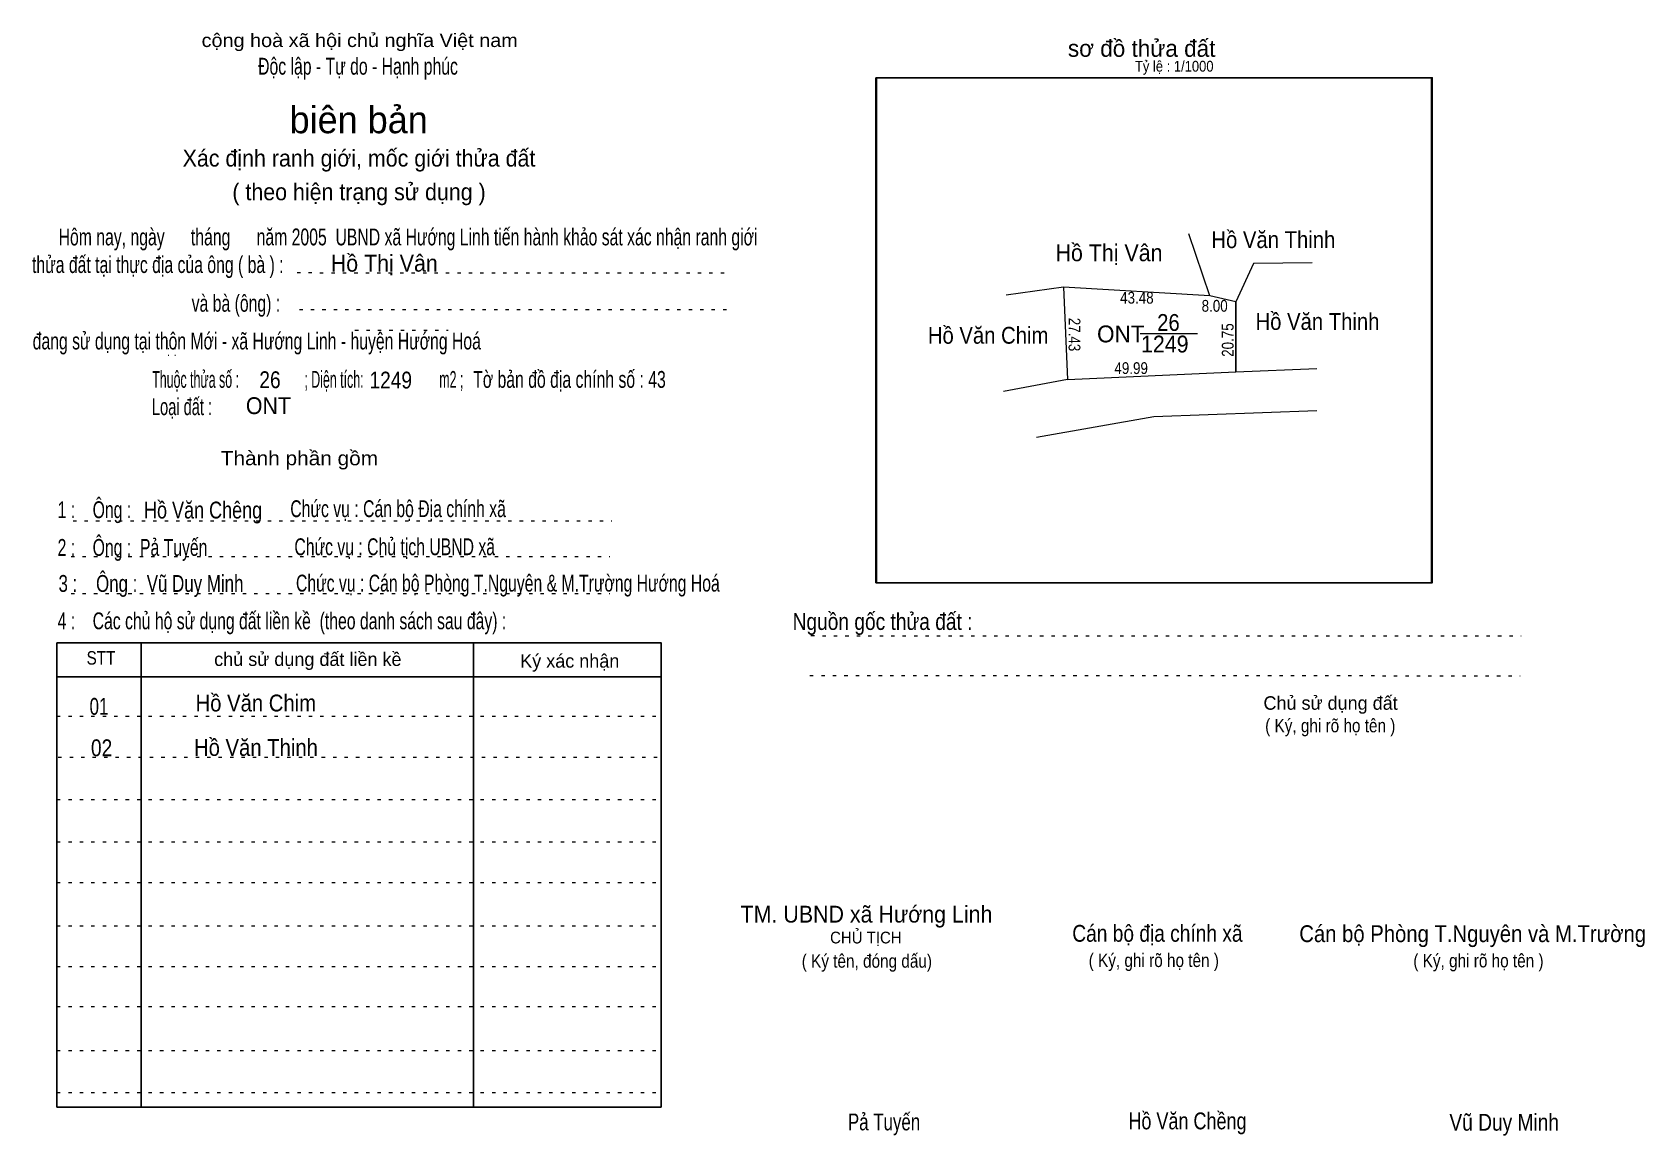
# Model space of a CAD drawing. Header units: centimetres. Extents: x -1.5 to 46.4, y -3.9 to 28.9.
import ezdxf
from ezdxf.enums import TextEntityAlignment as Align

# ---------------------------------------------------------------- set-up
doc = ezdxf.new("R2010")
doc.units = ezdxf.units.CM
doc.header["$LTSCALE"] = 0.2
doc.linetypes.add('DOTTED', pattern=[1.5, 0.3, -1.2])
for name, color, linetype in [('1', 7, 'Continuous'), ('16', 7, 'Continuous'), ('34', 7, 'Continuous'), ('51', 7, 'Continuous')]:
    doc.layers.add(name, color=color, linetype=linetype)
for name, color, linetype, lineweight in [('15', 7, 'Continuous', 13), ('2', 7, 'Continuous', 25), ('22', 7, 'Continuous', 13), ('5', 7, 'DOTTED', 13)]:
    doc.layers.add(name, color=color, linetype=linetype, lineweight=lineweight)

msp = doc.modelspace()

# ---------------------------------------------------------------- linework, layer by layer
at = {"layer": '15'}
msp.add_line((31.41, 19.92), (33.11, 19.92), dxfattribs=at)
at = {"layer": '2'}
msp.add_lwpolyline([(23.56, 27.52), (40.06, 27.52), (40.06, 12.52), (23.56, 12.52)], close=True, dxfattribs=at)
at = {"layer": '22'}
for p, q in [((33.47, 21.04), (32.85, 22.88)), ((34.25, 20.86), (34.25, 18.78)), ((28.33, 16.84), (31.81, 17.46)), ((31.81, 17.46), (36.65, 17.64))]:
    msp.add_line(p, q, dxfattribs=at)
for points in [[(36.51, 22.02), (34.77, 22), (34.25, 20.86)], [(29.13, 21.3), (29.25, 18.56), (27.35, 18.2)], [(34.25, 20.86), (33.47, 21.04), (29.13, 21.3), (27.43, 21.06)], [(29.25, 18.56), (34.25, 18.78), (36.65, 18.88)]]:
    msp.add_lwpolyline(points, dxfattribs=at)
msp.add_lwpolyline([(29.25, 18.56), (34.25, 18.78), (34.25, 20.86), (33.47, 21.04), (29.13, 21.3)], close=True, dxfattribs=at)
at = {"layer": '5'}
for p, q in [((6.37, 21.73), (19.21, 21.72)), ((6.44, 20.64), (19.25, 20.64)), ((8.09, 20.02), (10.86, 20.02)), ((-0.28, 14.36), (15.72, 14.36)), ((-0.34, 13.3), (15.66, 13.3)), ((-0.34, 12.2), (15.66, 12.2)), ((21.63, 10.95), (42.72, 10.94)), ((21.6, 9.77), (42.69, 9.76)), ((-0.76, 8.56), (17.18, 8.56)), ((-0.72, 7.34), (17.22, 7.34)), ((-0.76, 6.08), (17.18, 6.08)), ((-0.76, 4.83), (17.18, 4.83)), ((-0.76, 3.62), (17.18, 3.62)), ((-0.76, 2.33), (17.18, 2.33)), ((-0.76, 1.13), (17.18, 1.13)), ((-0.76, -0.06), (17.18, -0.06)), ((-0.76, -1.37), (17.18, -1.37)), ((-0.76, -2.62), (17.18, -2.62))]:
    msp.add_line(p, q, dxfattribs=at)
at = {"layer": '5', "linetype": 'Continuous', "lineweight": 25}
for p, q in [((1.74, 10.74), (1.74, -3.05)), ((11.61, 10.74), (11.61, -3.05)), ((-0.76, 9.73), (17.18, 9.73))]:
    msp.add_line(p, q, dxfattribs=at)
for points in [[(23.58, 27.52), (40.08, 27.52), (40.08, 12.52), (23.58, 12.52)], [(-0.76, 10.74), (17.18, 10.74), (17.18, -3.05), (-0.76, -3.05)]]:
    msp.add_lwpolyline(points, close=True, dxfattribs=at)

# ---------------------------------------------------------------- texts
at = {"layer": '1'}
for s, width, p in [('01', 0.75, (0.21, 8.6)), ('02', 0.85, (0.25, 7.37))]:
    msp.add_text(s, height=0.5, dxfattribs=dict(at, width=width)).set_placement(p)
at = {"layer": '15'}
for s, width, p in [('26', 0.9, (31.91, 20)), ('1249', 0.95, (31.43, 19.36))]:
    msp.add_text(s, height=0.4999, dxfattribs=dict(at, width=width)).set_placement(p)
at = {"layer": '16'}
for s, width, p in [('Hồ Văn Thinh', 0.9, (35.36, 22.46)), ('Hồ Thị Vân', 0.95, (30.48, 22.07)), ('Hồ Thị Vân', 0.95, (8.96, 21.76)), ('Hồ Văn Chim', 0.9, (26.89, 19.62)), ('Hồ Văn Thinh', 0.9, (36.67, 20.03)), ('Hồ Văn Chim', 0.9, (5.145, 8.7)), ('Hồ Văn Thinh', 0.9, (5.15, 7.38))]:
    msp.add_text(s, height=0.4999, dxfattribs=dict(at, width=width)).set_placement(p, align=Align.CENTER)
at = {"layer": '22'}
msp.add_text('ONT', height=0.4999, dxfattribs=at).set_placement((30.83, 19.66), align=Align.CENTER)
at = {"layer": '34'}
for s, height, width, p in [(': : ', 0.32, 0.85, (2.5, 19.25)), ('26', 0.5, 0.85, (5.25, 18.3)), ('1249', 0.5, 0.85, (8.52, 18.29)), ('ONT', 0.5, 0.95, (4.85, 17.53))]:
    msp.add_text(s, height=height, dxfattribs=dict(at, width=width)).set_placement(p)
at = {"layer": '5'}
for s, height, width, p in [('cộng hoà xã hội chủ nghĩa Việt nam', 0.4, 1.1, (8.23, 28.43)), ('Độc lập - Tự do - Hạnh phúc', 0.5, 0.7, (8.18, 27.61)), ('Xác định ranh giới, mốc giới thửa đất', 0.5, 0.95, (8.21, 24.88)), ('( theo hiện trạng sử dụng )', 0.5, 0.95, (8.21, 23.88)), ('Thành phần gồm', 0.42, 1.1, (6.44, 16.01)), ('Hồ Văn Chêng', 0.5, 0.8, (3.58, 14.43)), ('Chức vụ : Cán bộ Địa chính xã', 0.5, 0.7, (9.37, 14.47)), ('Chức vụ : Chủ tịch UBND xã', 0.5, 0.7, (9.27, 13.34)), ('Chức vụ : Cán bộ Phòng T.Nguyên & M.Trường Hướng Hoá', 0.5, 0.7, (12.63, 12.26)), ('    Nguồn gốc thửa đất :', 0.5, 0.85, (23.44, 11.12)), ('( Ký, ghi rõ họ tên )', 0.4, 0.85, (37.05, 8.08)), ('CHỦ TỊCH', 0.35, 0.95, (23.26, 1.81)), ('( Ký tên, đóng dấu)', 0.4, 0.85, (23.29, 1.09)), ('( Ký, ghi rõ họ tên )', 0.4, 0.85, (31.81, 1.11)), ('( Ký, ghi rõ họ tên )', 0.4, 0.85, (41.45, 1.1)), ('Pả Tuyến', 0.5, 0.75, (23.8, -3.74)), ('Hồ Văn Chềng', 0.5, 0.8, (32.81, -3.71)), ('Vũ Duy Minh', 0.5, 0.85, (42.215, -3.75))]:
    msp.add_text(s, height=height, dxfattribs=dict(at, width=width)).set_placement(p, align=Align.CENTER)
msp.add_text('sơ đồ thửa đất', height=0.5, dxfattribs=at).set_placement((29.26, 28.14))
for s, height, p in [('biên bản', 0.8, (8.2, 25.87)), ('      chủ sử dụng đất liền kề', 0.4, (6.245, 10.05)), ('   Ký xác nhận', 0.4, (14.245, 10)), ('Chủ sử dụng đất', 0.4, (37.06, 8.75))]:
    msp.add_text(s, height=height, dxfattribs=at).set_placement(p, align=Align.CENTER)
for s, height, width, p in [('   Hôm nay, ngày      tháng      năm 2005  UBND xã Hướng Linh tiến hành khảo sát xác nhận ranh giới ', 0.5, 0.7, (-1.1, 22.54)), ('thửa đất tại thực địa của ông ( bà ) :                                       ', 0.5, 0.7, (-1.5, 21.72)), ('                                     và bà (ông) :', 0.5, 0.7, (-1.57, 20.57)), (' đang sử dụng tại thôn Mới - xã Hướng Linh - huyện Hướng Hoá', 0.5, 0.7, (-1.61, 19.45)), ('Thuộc thửa số :                   ; Diện tích:                      m2 ;                                            ', 0.5, 0.55, (2.07, 18.31)), ('Tờ bản đồ địa chính số : 43', 0.5, 0.7, (11.6, 18.31)), ('Loại đất :  ', 0.5, 0.65, (2.06, 17.5)), ('    1 :    Ông :                                                        ', 0.5, 0.7, (-1.26, 14.44)), ('    2 :    Ông :  Pả Tuyến', 0.5, 0.7, (-1.26, 13.32)), ('    3 :    Ông :  Vũ Duy Minh', 0.5, 0.75, (-1.27, 12.25)), ('    4 :    Các chủ hộ sử dụng đất liền kề  (theo danh sách sau đây) :', 0.5, 0.7, (-1.26, 11.14)), ('STT', 0.4, 0.85, (0.12, 10.09)), ('TM. UBND xã Hướng Linh', 0.5, 0.95, (19.54, 2.43)), ('Cán bộ địa chính xã  ', 0.5, 0.85, (29.39, 1.86)), ('Cán bộ Phòng T.Nguyên và M.Trường', 0.5, 0.9, (36.13, 1.85))]:
    msp.add_text(s, height=height, dxfattribs=dict(at, width=width)).set_placement(p)
at = {"layer": '51'}
for s, height, width, p in [('Tỷ lệ : 1/1000', 0.32, 0.9, (31.25, 27.7)), ('43.48', 0.35, 0.85, (30.81, 20.81)), ('8.00', 0.35, 0.85, (33.23, 20.57)), ('49.99', 0.35, 0.85, (30.64, 18.72))]:
    msp.add_text(s, height=height, dxfattribs=dict(at, width=width)).set_placement(p)
at = {"layer": '51', "width": 0.85}
for s, rotation, p in [('27.43', 270, (29.28, 20.39)), ('20.75', 90, (34.18, 19.23))]:
    msp.add_text(s, height=0.35, rotation=rotation, dxfattribs=at).set_placement(p)

doc.saveas('drawing.dxf')
